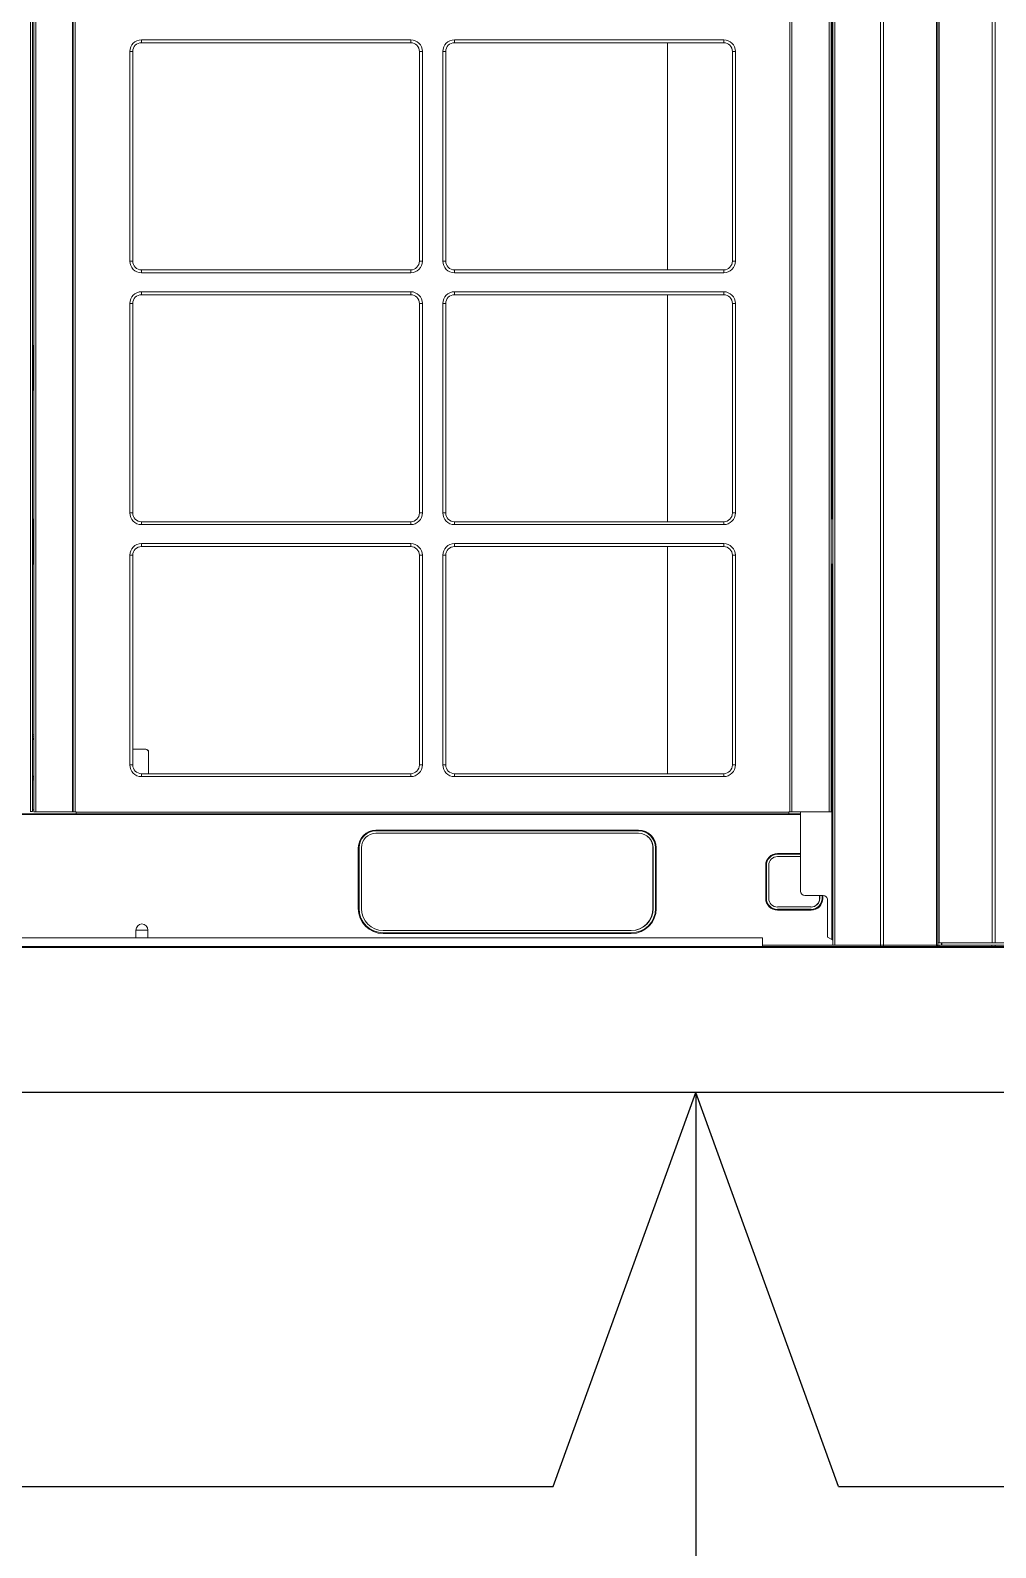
# Model space of a CAD drawing. Header units: millimetres. Extents: x 10547 to 11305, y 9897 to 10391.
# Drawn here: x 10906.89 to 10911.82, y 10147.03 to 10154.77 of the extents above; entities that cross this region are included whole.
import ezdxf

# ---------------------------------------------------------------- set-up
doc = ezdxf.new("R2010")
doc.units = ezdxf.units.MM
doc.linetypes.add('15', pattern=[18.8, 15, -1.5, 0.8, -1.5])
doc.linetypes.add('PHANTOM2', pattern=[31.75, 15.875, -3.175, 3.175, -3.175, 3.175, -3.175])
for name, color, linetype in [('EHP', 1, 'Continuous'), ('LG-AIRCON', 240, 'Continuous'), ('TEXT', 2, 'Continuous'), ('에어컨', 15, 'Continuous'), ('제어선', 6, 'Continuous')]:
    doc.layers.add(name, color=color, linetype=linetype)

# ---------------------------------------------------------------- blocks, each defined once
blk = doc.blocks.new('NEWUXA-1')
at = {"layer": 'LG-AIRCON', "color": 0, "linetype": 'Continuous', "lineweight": 13}
for p, q in [((-464.9, 1726.7), (-464.9, 3.3)), ((-465.1, 1.6), (-465, 1.6)), ((-465.1, 0), (-465.1, 1.6)), ((-465.1, 1.6), (-465.1, 0)), ((-465, 0), (-465.1, 0)), ((-465, 1.6), (-465, 1.6)), ((-465, 1.6), (-464.1, 1.6)), ((-465, 0), (-465, 1.6)), ((-465, 1.6), (-465, 0)), ((-465, 0), (-464.1, 0)), ((-465, 0), (-465, 0)), ((-464.1, 1.6), (-427.8, 1.6)), ((-464.1, 1.6), (-464.1, 0)), ((-427.8, 0), (-464.1, 0)), ((-427.7, 3.3), (-464, 3.3)), ((-462.3, 3.3), (-462.3, 3.2)), ((-462.3, 1.6), (-462.3, 3.3)), ((-462.3, 3.2), (-462.3, 1.6)), ((-462.2, 3.3), (-462.2, 3.2)), ((-462.2, 1.6), (-462.2, 3.3)), ((-462.2, 3.2), (-428.5, 3.2)), ((-462.2, 1.6), (-462.2, 3.2)), ((-427.8, 1.6), (-425.7, 1.6)), ((-427.8, 0), (-427.8, 1.6)), ((-425.7, 0), (-427.8, 0)), ((-348, 1.6), (-425.7, 1.6)), ((-425.7, 1.6), (-425.7, 0)), ((-348, 0), (-425.7, 0)), ((-394.4, 3.3), (-425.6, 3.3))]:
    blk.add_line(p, q, dxfattribs=at)
for points in [[(-464.9, 3.3), (-464.9, 37.8), (-464.9, 72.2), (-464.9, 106.7), (-464.9, 141.2), (-464.9, 175.6), (-464.9, 210.1), (-464.9, 244.6), (-464.9, 279), (-464.9, 313.5), (-464.9, 347.9), (-464.9, 382.4), (-464.9, 416.9), (-464.9, 451.3), (-464.9, 485.8), (-464.9, 520.3), (-464.9, 554.7), (-464.9, 589.2), (-464.9, 623.7), (-464.9, 658.1)], [(-464, 658.2), (-464, 623.7), (-464, 589.3), (-464, 554.8), (-464, 520.3), (-464, 485.9), (-464, 451.4), (-464, 416.9), (-464, 382.5), (-464, 348), (-464, 313.5), (-464, 279.1), (-464, 244.6), (-464, 210.1), (-464, 175.6), (-464, 141.2), (-464, 106.7), (-464, 72.2), (-464, 37.8), (-464, 3.3)], [(-427.7, 3.3), (-427.7, 37.8), (-427.7, 72.3), (-427.7, 106.7), (-427.7, 141.2), (-427.7, 175.7), (-427.7, 210.2), (-427.7, 244.7), (-427.7, 279.2), (-427.7, 313.6), (-427.7, 348.1), (-427.7, 382.6), (-427.7, 417.1), (-427.7, 451.6), (-427.7, 486), (-427.7, 520.5), (-427.7, 555), (-427.7, 589.5), (-427.7, 624), (-427.7, 658.5)], [(-425.6, 658.2), (-425.6, 623.8), (-425.6, 589.3), (-425.6, 554.8), (-425.6, 520.3), (-425.6, 485.9), (-425.6, 451.4), (-425.6, 416.9), (-425.6, 382.5), (-425.6, 348), (-425.6, 313.5), (-425.6, 279.1), (-425.6, 244.6), (-425.6, 210.1), (-425.6, 175.6), (-425.6, 141.2), (-425.6, 106.7), (-425.6, 72.2), (-425.6, 37.8), (-425.6, 3.3)], [(-464, 3.3), (-464.1, 3.3), (-464.1, 3.3), (-464.1, 3.3), (-464.2, 3.3), (-464.2, 3.3), (-464.2, 3.3), (-464.2, 3.3), (-464.3, 3.3), (-464.3, 3.3), (-464.3, 3.3), (-464.4, 3.3), (-464.4, 3.3), (-464.4, 3.3), (-464.4, 3.3), (-464.5, 3.3), (-464.5, 3.3), (-464.5, 3.3), (-464.5, 3.3), (-464.6, 3.3), (-464.6, 3.3), (-464.6, 3.3), (-464.6, 3.3), (-464.6, 3.3), (-464.7, 3.3), (-464.7, 3.3), (-464.7, 3.3), (-464.7, 3.3), (-464.7, 3.3), (-464.7, 3.3), (-464.8, 3.3), (-464.8, 3.3), (-464.8, 3.3), (-464.8, 3.3), (-464.8, 3.3), (-464.8, 3.3), (-464.8, 3.3), (-464.8, 3.3), (-464.8, 3.3), (-464.9, 3.3), (-464.9, 3.3), (-464.9, 3.3), (-464.9, 3.3), (-464.9, 3.3), (-464.9, 3.3), (-464.9, 3.3), (-464.9, 3.3), (-464.9, 3.3), (-464.9, 3.3), (-464.9, 3.3), (-464.9, 3.3)], [(-425.6, 3.3), (-425.7, 3.3), (-425.7, 3.3), (-425.8, 3.3), (-425.8, 3.3), (-425.9, 3.3), (-425.9, 3.3), (-426, 3.3), (-426, 3.3), (-426.1, 3.3), (-426.1, 3.3), (-426.2, 3.3), (-426.2, 3.3), (-426.2, 3.3), (-426.3, 3.3), (-426.3, 3.3), (-426.4, 3.3), (-426.4, 3.3), (-426.5, 3.3), (-426.5, 3.3), (-426.6, 3.3), (-426.6, 3.3), (-426.6, 3.3), (-426.7, 3.3), (-426.7, 3.3), (-426.8, 3.3), (-426.8, 3.3), (-426.9, 3.3), (-426.9, 3.3), (-426.9, 3.3), (-427, 3.3), (-427, 3.3), (-427.1, 3.3), (-427.1, 3.3), (-427.1, 3.3), (-427.2, 3.3), (-427.2, 3.3), (-427.3, 3.3), (-427.3, 3.3), (-427.3, 3.3), (-427.4, 3.3), (-427.4, 3.3), (-427.5, 3.3), (-427.5, 3.3), (-427.5, 3.3), (-427.6, 3.3), (-427.6, 3.3), (-427.6, 3.3), (-427.7, 3.3), (-427.7, 3.3), (-427.7, 3.3)]]:
    blk.add_lwpolyline(points, dxfattribs=at)
blk = doc.blocks.new('NEWUXB-1')
at = {"layer": 'LG-AIRCON', "color": 0, "linetype": 'Continuous', "lineweight": 13}
for p, q in [((-1.8, 93.3), (-1.8, 1724.9)), ((-0.5, 1724.9), (-0.5, 93.3)), ((0.5, 93), (0.5, 1724.9)), ((1.8, 1724.9), (1.8, 93)), ((27, 93), (27, 1724.9)), ((27.5, 93), (27.5, 1724.9)), ((28.8, 1724.9), (28.8, 93)), ((518.7, 93), (518.7, 1724.9)), ((520, 1724.9), (520, 93)), ((545.7, 93), (545.7, 1724.9)), ((547, 1724.9), (547, 93)), ((548, 1.6), (548, 1724.9)), ((549.5, 1724.9), (549.5, 1.6)), ((547.5, 293.6), (547.5, 1432.6)), ((66.3, 470.2), (66.3, 613.8)), ((68.3, 613.8), (66.3, 613.8)), ((68.3, 470.2), (68.3, 613.8)), ((74.3, 621.8), (258.8, 621.8)), ((74.3, 621.8), (74.3, 619.8)), ((74.3, 619.8), (258.8, 619.8)), ((258.8, 621.8), (258.8, 619.8)), ((266.8, 613.8), (264.8, 613.8)), ((264.8, 613.8), (264.8, 470.2)), ((266.8, 613.8), (266.8, 470.2)), ((280.8, 470.2), (280.8, 613.8)), ((282.8, 613.8), (280.8, 613.8)), ((282.8, 470.2), (282.8, 613.8)), ((288.8, 621.8), (473.3, 621.8)), ((288.8, 621.8), (288.8, 619.8)), ((288.8, 619.8), (473.3, 619.8)), ((434.8, 619.8), (434.8, 464.2)), ((473.3, 621.8), (473.3, 619.8)), ((481.3, 613.8), (479.3, 613.8)), ((479.3, 613.8), (479.3, 470.2)), ((481.3, 613.8), (481.3, 470.2)), ((68.3, 470.2), (66.3, 470.2)), ((266.8, 470.2), (264.8, 470.2)), ((282.8, 470.2), (280.8, 470.2)), ((481.3, 470.2), (479.3, 470.2)), ((74.3, 464.2), (74.3, 462.2)), ((258.8, 464.2), (74.3, 464.2)), ((258.8, 462.2), (74.3, 462.2)), ((258.8, 464.2), (258.8, 462.2)), ((288.8, 464.2), (288.8, 462.2)), ((473.3, 464.2), (288.8, 464.2)), ((473.3, 462.2), (288.8, 462.2)), ((473.3, 464.2), (473.3, 462.2)), ((74.3, 449.2), (258.8, 449.2)), ((74.3, 449.2), (74.3, 447.2)), ((74.3, 447.2), (258.8, 447.2)), ((258.8, 449.2), (258.8, 447.2)), ((288.8, 449.2), (473.3, 449.2)), ((288.8, 449.2), (288.8, 447.2)), ((288.8, 447.2), (473.3, 447.2)), ((434.8, 447.2), (434.8, 291.7)), ((473.3, 449.2), (473.3, 447.2)), ((66.3, 297.7), (66.3, 441.2)), ((68.3, 441.2), (66.3, 441.2)), ((68.3, 297.7), (68.3, 441.2)), ((266.8, 441.2), (264.8, 441.2)), ((264.8, 441.2), (264.8, 297.7)), ((266.8, 441.2), (266.8, 297.7)), ((280.8, 297.7), (280.8, 441.2)), ((282.8, 441.2), (280.8, 441.2)), ((282.8, 297.7), (282.8, 441.2)), ((481.3, 441.2), (479.3, 441.2)), ((479.3, 441.2), (479.3, 297.7)), ((481.3, 441.2), (481.3, 297.7)), ((-0.2, 381.5), (-0.2, 412.5)), ((-0.5, 381.5), (-0.2, 381.5)), ((-0.2, 293.5), (-0.2, 262.5)), ((0.5, 293.5), (-0.2, 293.5)), ((68.3, 297.7), (66.3, 297.7)), ((74.3, 291.7), (74.3, 289.7)), ((258.8, 291.7), (74.3, 291.7)), ((258.8, 291.7), (258.8, 289.7)), ((266.8, 297.7), (264.8, 297.7)), ((282.8, 297.7), (280.8, 297.7)), ((288.8, 291.7), (288.8, 289.7)), ((473.3, 291.7), (288.8, 291.7)), ((473.3, 291.7), (473.3, 289.7)), ((481.3, 297.7), (479.3, 297.7)), ((547, 293.6), (547.5, 293.6)), ((548, 293.6), (547.5, 293.6)), ((258.8, 289.7), (74.3, 289.7)), ((473.3, 289.7), (288.8, 289.7)), ((74.3, 276.7), (258.8, 276.7)), ((74.3, 276.7), (74.3, 274.7)), ((74.3, 274.7), (258.8, 274.7)), ((258.8, 276.7), (258.8, 274.7)), ((288.8, 276.7), (473.3, 276.7)), ((288.8, 276.7), (288.8, 274.7)), ((288.8, 274.7), (473.3, 274.7)), ((434.8, 274.7), (434.8, 119.1)), ((473.3, 276.7), (473.3, 274.7)), ((-0.2, 262.5), (0.5, 262.5)), ((66.3, 125.1), (66.3, 268.7)), ((68.3, 268.7), (66.3, 268.7)), ((68.3, 125.1), (68.3, 268.7)), ((266.8, 268.7), (264.8, 268.7)), ((264.8, 268.7), (264.8, 125.1)), ((266.8, 268.7), (266.8, 125.1)), ((280.8, 125.1), (280.8, 268.7)), ((282.8, 268.7), (280.8, 268.7)), ((282.8, 125.1), (282.8, 268.7)), ((481.3, 268.7), (479.3, 268.7)), ((479.3, 268.7), (479.3, 125.1)), ((481.3, 268.7), (481.3, 125.1)), ((547.5, 262.6), (547, 262.6)), ((547.5, 5.6), (547.5, 262.6)), ((547.5, 262.6), (548, 262.6)), ((-0.5, 145.7), (0.5, 145.7)), ((0.5, 144.3), (-0.5, 144.3)), ((-0.5, 143.2), (0.5, 143.2)), ((0.5, 142.5), (-0.5, 142.5)), ((68.3, 135.9), (77.1, 135.9)), ((77.1, 135.9), (77.2, 135.9)), ((68.3, 125.1), (66.3, 125.1)), ((79.1, 133.9), (79.1, 119.1)), ((79.2, 133.9), (79.1, 133.9)), ((79.2, 133.9), (79.2, 119.1)), ((266.8, 125.1), (264.8, 125.1)), ((282.8, 125.1), (280.8, 125.1)), ((481.3, 125.1), (479.3, 125.1)), ((-0.5, 117.3), (0.5, 117.3)), ((0.5, 116.6), (-0.5, 116.6)), ((-0.5, 115.5), (0.5, 115.5)), ((0.5, 114.8), (-0.5, 114.7)), ((74.3, 119.1), (74.3, 117.1)), ((258.8, 119.1), (74.3, 119.1)), ((258.8, 117.1), (74.3, 117.1)), ((258.8, 119.1), (258.8, 117.1)), ((288.8, 119.1), (288.8, 117.1)), ((473.3, 119.1), (288.8, 119.1)), ((473.3, 117.1), (288.8, 117.1)), ((473.3, 119.1), (473.3, 117.1)), ((-0.5, 94.4), (0.5, 94.4)), ((526, 91.2), (-224.9, 91.2)), ((-224.5, 91.7), (526, 91.7)), ((-1.8, 93.3), (-2, 93.3)), ((-0.5, 93.3), (-1.8, 93.3)), ((1.8, 93), (0.5, 93)), ((1.8, 93), (27, 93)), ((27.5, 93), (27, 93)), ((27.5, 93), (28.8, 93)), ((29.5, 93), (28.8, 93)), ((29.5, 92.7), (29.5, 93)), ((29.5, 92.7), (518, 92.7)), ((29.5, 91.4), (29.5, 92.7)), ((518, 91.4), (29.5, 91.4)), ((518, 92.7), (518, 93)), ((518.7, 93), (518, 93)), ((518, 92.7), (518, 91.4)), ((520, 93), (518.7, 93)), ((545.7, 93), (520, 93)), ((526, 38.6), (526, 93)), ((547, 93), (545.7, 93)), ((235, 79.9), (235, 80.4)), ((415, 80.4), (235, 80.4)), ((415, 79.9), (235, 79.9)), ((415, 78.3), (235, 78.3)), ((415, 79.9), (415, 80.4)), ((223.4, 68.3), (222.9, 68.3)), ((222.9, 68.3), (222.9, 26.7)), ((223.4, 68.3), (223.4, 26.7)), ((225, 68.3), (225, 26.7)), ((424.8, 68.3), (425, 68.3)), ((424.8, 26.7), (424.8, 68.3)), ((425, 26.7), (425, 68.3)), ((426.6, 68.3), (427.1, 68.3)), ((426.6, 26.7), (426.6, 68.3)), ((427.1, 26.7), (427.1, 68.3)), ((510.2, 63.9), (510.2, 64.4)), ((526, 64.4), (510.2, 64.4)), ((510.2, 63.9), (526, 63.9)), ((502.6, 56.3), (502.1, 56.3)), ((502.1, 56.3), (502.1, 33.7)), ((502.6, 33.7), (502.6, 56.3)), ((504.2, 33.7), (504.2, 56.3)), ((510.2, 62.3), (526, 62.3)), ((502.6, 33.7), (502.1, 33.7)), ((526, 38.6), (526, 38.6)), ((529, 35.6), (539, 35.6)), ((529, 35.6), (541.5, 35.6)), ((539, 33.7), (539, 35.6)), ((539.2, 33.7), (539, 33.7)), ((539.2, 35.6), (539.2, 33.7)), ((540.8, 35.6), (540.8, 33.7)), ((540.8, 33.7), (541.3, 33.7)), ((541.3, 33.7), (541.3, 35.6)), ((544.5, 19), (544.5, 32.6)), ((223.4, 26.7), (222.9, 26.7)), ((424.8, 26.7), (425, 26.7)), ((426.6, 26.7), (427.1, 26.7)), ((533.2, 27.8), (510.2, 27.8)), ((510.2, 25.7), (510.2, 26.2)), ((533.2, 26.2), (510.2, 26.2)), ((510.2, 25.7), (533.2, 25.7)), ((533.2, 25.7), (533.2, 26.2)), ((70.5, 12), (78.7, 12)), ((70.5, 6.6), (70.5, 12)), ((78.7, 12), (78.7, 6.6)), ((240, 11.7), (410, 11.7)), ((544.5, 19), (544.5, 7.2)), ((-500, 6.6), (500, 6.6)), ((500, 0), (-500, 0)), ((240, 10.1), (240, 9.6)), ((240, 10.1), (410, 10.1)), ((240, 9.6), (410, 9.6)), ((410, 10.1), (410, 9.6)), ((500, 0), (500, 6.6)), ((500, 1.6), (503, 1.6)), ((503, 0), (500, 0)), ((503, 1.6), (580.7, 1.6)), ((503, 0), (580.7, 0)), ((547.5, 5.6), (544.5, 7.2)), ((580.7, 1.6), (549.5, 1.6)), ((582.8, 1.6), (580.7, 1.6)), ((580.7, 1.6), (580.7, 0)), ((580.7, 0), (582.8, 0)), ((619.1, 1.6), (582.8, 1.6)), ((582.8, 0), (582.8, 1.6)), ((619.1, 1.6), (582.8, 1.6)), ((582.8, 0), (619.1, 0)), ((620, 1.6), (619.1, 1.6)), ((619.1, 1.6), (619.1, 0)), ((620, 0), (619.1, 0)), ((620, 0), (620, 1.6))]:
    blk.add_line(p, q, dxfattribs=at)
for points in [[(580.7, 1.6), (580.7, 36.1), (580.7, 70.5), (580.7, 105), (580.7, 139.5), (580.7, 173.9), (580.7, 208.4), (580.7, 242.8), (580.7, 277.3), (580.7, 311.8), (580.7, 346.2), (580.7, 380.7), (580.7, 415.2), (580.7, 449.6), (580.7, 484.1), (580.7, 518.5), (580.7, 553), (580.7, 587.5), (580.7, 621.9), (580.7, 656.4)], [(582.8, 656.5), (582.8, 622.1), (582.8, 587.6), (582.8, 553.1), (582.8, 518.7), (582.8, 484.2), (582.8, 449.7), (582.8, 415.2), (582.8, 380.8), (582.8, 346.3), (582.8, 311.8), (582.8, 277.4), (582.8, 242.9), (582.8, 208.4), (582.8, 174), (582.8, 139.5), (582.8, 105), (582.8, 70.5), (582.8, 36.1), (582.8, 1.6)], [(619.1, 1.6), (619.1, 36.1), (619.1, 70.5), (619.1, 105), (619.1, 139.4), (619.1, 173.9), (619.1, 208.3), (619.1, 242.8), (619.1, 277.2), (619.1, 311.7), (619.1, 346.2), (619.1, 380.6), (619.1, 415.1), (619.1, 449.5), (619.1, 484), (619.1, 518.4), (619.1, 552.9), (619.1, 587.3), (619.1, 621.8), (619.1, 656.2)], [(620, 656.2), (620, 621.8), (620, 587.3), (620, 552.9), (620, 518.4), (620, 484), (620, 449.5), (620, 415.1), (620, 380.6), (620, 346.1), (620, 311.7), (620, 277.2), (620, 242.8), (620, 208.3), (620, 173.9), (620, 139.4), (620, 105), (620, 70.5), (620, 36.1), (620, 1.6)], [(-0.1, 384.9), (-0.1, 384.9), (-0.1, 384.9), (-0.1, 384.9), (-0.1, 384.9), (-0.1, 384.9), (-0.1, 384.9), (-0.1, 384.9), (-0.1, 384.9), (-0.1, 384.9), (-0.1, 384.9), (-0.1, 385), (-0.1, 385), (-0.1, 385), (-0.1, 385), (-0.2, 385), (-0.2, 385), (-0.2, 385), (-0.2, 385), (-0.2, 385), (-0.2, 385), (-0.2, 385), (-0.2, 385), (-0.2, 385), (-0.2, 385), (-0.2, 385), (-0.2, 385), (-0.2, 385), (-0.2, 385), (-0.2, 385.1), (-0.3, 385.1), (-0.3, 385.1), (-0.3, 385.1), (-0.3, 385.1), (-0.3, 385.1), (-0.3, 385.1), (-0.3, 385.1), (-0.3, 385.1), (-0.3, 385.1), (-0.3, 385.1), (-0.3, 385.1), (-0.3, 385.1), (-0.3, 385.1), (-0.3, 385.1), (-0.3, 385.1), (-0.3, 385.1), (-0.4, 385.2), (-0.4, 385.2), (-0.4, 385.2), (-0.4, 385.2), (-0.4, 385.2)], [(0.1, 383.9), (0.1, 383.9), (0.1, 383.9), (0.1, 383.9), (0.1, 383.9), (0.1, 383.9), (0.1, 383.9), (0.1, 383.9), (0, 384), (0, 384), (0, 384), (0, 384), (0, 384), (0, 384), (0, 384), (0, 384), (0, 384), (0, 384), (0, 384), (-0.1, 384.1), (-0.1, 384.1), (-0.1, 384.1), (-0.1, 384.1), (-0.1, 384.1), (-0.1, 384.1), (-0.1, 384.1), (-0.1, 384.1), (-0.1, 384.1), (-0.1, 384.1), (-0.2, 384.1), (-0.2, 384.2), (-0.2, 384.2), (-0.2, 384.2), (-0.2, 384.2), (-0.2, 384.2), (-0.2, 384.2), (-0.2, 384.2), (-0.2, 384.2), (-0.2, 384.2), (-0.2, 384.2), (-0.3, 384.2), (-0.3, 384.2), (-0.3, 384.3), (-0.3, 384.3), (-0.3, 384.3), (-0.3, 384.3), (-0.3, 384.3), (-0.3, 384.3), (-0.3, 384.3), (-0.3, 384.3), (-0.4, 384.3)], [(0.6, 289.2), (0.6, 289.2), (0.6, 289.2), (0.6, 289.2), (0.6, 289.2), (0.6, 289.2), (0.6, 289.2), (0.5, 289.2), (0.5, 289.2), (0.5, 289.2), (0.5, 289.2), (0.5, 289.2), (0.5, 289.2), (0.5, 289.2), (0.5, 289.2), (0.4, 289.2), (0.4, 289.2), (0.4, 289.2), (0.4, 289.2), (0.4, 289.2), (0.4, 289.2), (0.4, 289.2), (0.3, 289.2), (0.3, 289.2), (0.3, 289.2), (0.3, 289.2), (0.3, 289.2), (0.3, 289.2), (0.3, 289.2), (0.2, 289.2), (0.2, 289.2), (0.2, 289.2), (0.2, 289.2), (0.2, 289.2), (0.2, 289.2), (0.2, 289.2), (0.1, 289.2), (0.1, 289.2), (0.1, 289.2), (0.1, 289.2), (0.1, 289.2), (0.1, 289.2), (0.1, 289.2), (0, 289.2), (0, 289.2), (0, 289.2), (0, 289.2), (0, 289.2), (0, 289.2), (0, 289.2), (-0.1, 289.2)], [(0.1, 284.1), (0.1, 284.1), (0.1, 284.1), (0.1, 284.1), (0.2, 284.1), (0.2, 284.1), (0.2, 284.1), (0.2, 284.1), (0.2, 284.1), (0.2, 284.1), (0.2, 284.1), (0.3, 284.1), (0.3, 284.1), (0.3, 284.1), (0.3, 284.1), (0.3, 284.1), (0.3, 284.1), (0.3, 284.1), (0.4, 284.1), (0.4, 284.1), (0.4, 284.1), (0.4, 284.1), (0.4, 284.1), (0.4, 284.1), (0.4, 284.1), (0.4, 284.1), (0.5, 284.1), (0.5, 284.1), (0.5, 284.1), (0.5, 284.1), (0.5, 284.1), (0.5, 284.1), (0.5, 284.1), (0.6, 284.1), (0.6, 284.1), (0.6, 284.1), (0.6, 284.1), (0.6, 284.1), (0.6, 284.1), (0.6, 284.1), (0.6, 284.1), (0.7, 284.1), (0.7, 284.1), (0.7, 284.1), (0.7, 284.1), (0.7, 284.1), (0.7, 284.1), (0.7, 284.1), (0.7, 284.1), (0.8, 284.1), (0.8, 284.1)], [(582.8, 1.6), (582.8, 1.6), (582.8, 1.6), (582.7, 1.6), (582.7, 1.6), (582.7, 1.6), (582.6, 1.6), (582.6, 1.6), (582.6, 1.6), (582.5, 1.6), (582.5, 1.6), (582.4, 1.6), (582.4, 1.6), (582.4, 1.6), (582.3, 1.6), (582.3, 1.6), (582.2, 1.6), (582.2, 1.6), (582.2, 1.6), (582.1, 1.6), (582.1, 1.6), (582, 1.6), (582, 1.6), (582, 1.6), (581.9, 1.6), (581.9, 1.6), (581.8, 1.6), (581.8, 1.6), (581.8, 1.6), (581.7, 1.6), (581.7, 1.6), (581.6, 1.6), (581.6, 1.6), (581.5, 1.6), (581.5, 1.6), (581.4, 1.6), (581.4, 1.6), (581.3, 1.6), (581.3, 1.6), (581.3, 1.6), (581.2, 1.6), (581.2, 1.6), (581.1, 1.6), (581.1, 1.6), (581, 1.6), (581, 1.6), (580.9, 1.6), (580.9, 1.6), (580.8, 1.6), (580.8, 1.6), (580.7, 1.6)], [(620, 1.6), (619.1, 1.6)]]:
    blk.add_lwpolyline(points, dxfattribs=at)
for centre, radius, start, end in [((74.3, 613.8), 8, 90, 180), ((74.3, 613.8), 6, 90, 180), ((258.8, 613.8), 8, 0, 90), ((258.8, 613.8), 6, 0, 90), ((288.8, 613.8), 8, 90, 180), ((288.8, 613.8), 6, 90, 180), ((473.3, 613.8), 8, 0, 90), ((473.3, 613.8), 6, 0, 90), ((74.3, 470.2), 8, 180, 270), ((74.3, 470.2), 6, 180, 270), ((258.8, 470.2), 8, 270, 0), ((258.8, 470.2), 6, 270, 0), ((288.8, 470.2), 8, 180, 270), ((288.8, 470.2), 6, 180, 270), ((473.3, 470.2), 8, 270, 0), ((473.3, 470.2), 6, 270, 0), ((74.3, 441.2), 8, 90, 180), ((74.3, 441.2), 6, 90, 180), ((258.8, 441.2), 8, 0, 90), ((258.8, 441.2), 6, 0, 90), ((288.8, 441.2), 8, 90, 180), ((288.8, 441.2), 6, 90, 180), ((473.3, 441.2), 8, 0, 90), ((473.3, 441.2), 6, 0, 90), ((74.3, 297.7), 8, 180, 270), ((74.3, 297.7), 6, 180, 270), ((258.8, 297.7), 8, 270, 0), ((258.8, 297.7), 6, 270, 0), ((288.8, 297.7), 8, 180, 270), ((288.8, 297.7), 6, 180, 270), ((473.3, 297.7), 8, 270, 0), ((473.3, 297.7), 6, 270, 0), ((74.3, 268.7), 8, 90, 180), ((74.3, 268.7), 6, 90, 180), ((258.8, 268.7), 8, 0, 90), ((258.8, 268.7), 6, 0, 90), ((288.8, 268.7), 8, 90, 180), ((288.8, 268.7), 6, 90, 180), ((473.3, 268.7), 8, 0, 90), ((473.3, 268.7), 6, 0, 90), ((74.3, 125.1), 8, 180, 270), ((74.3, 125.1), 6, 180, 270), ((258.8, 125.1), 8, 270, 0), ((258.8, 125.1), 6, 270, 0), ((288.8, 125.1), 8, 180, 270), ((288.8, 125.1), 6, 180, 270), ((473.3, 125.1), 8, 270, 0), ((473.3, 125.1), 6, 270, 0), ((235, 68.3), 12.1, 90, 180), ((235, 68.3), 11.6, 90, 180), ((235, 68.3), 10, 90, 180), ((415, 68.3), 12.1, 0, 90), ((415, 68.3), 11.6, 0, 90), ((415, 68.3), 10, 0, 90), ((414.8, 68.3), 10, 0, 48.5901), ((510.2, 56.3), 8.1, 90, 180), ((510.2, 56.3), 7.6, 90, 180), ((510.2, 56.3), 6, 90, 180), ((510.2, 33.7), 8.1, 180, 270), ((510.2, 33.7), 7.6, 180, 270), ((510.2, 33.7), 6, 180, 270), ((529, 38.6), 3, 180, 270), ((529, 38.6), 3, 180, 270), ((533, 33.7), 6, 270, 0), ((533.2, 33.7), 8.1, 270, 0), ((533.2, 33.7), 6, 270, 0), ((533.2, 33.7), 7.6, 270, 0), ((541.5, 32.6), 3, 359.9464, 90), ((240, 26.7), 17.1, 180, 270), ((240, 26.7), 16.6, 180, 270), ((240, 26.7), 15, 180, 270), ((409.8, 26.7), 15, 270, 0), ((410, 26.7), 17.1, 270, 0), ((410, 26.7), 16.6, 270, 0), ((410, 26.7), 15, 270, 0), ((74.6, 12), 4.14, 0, 180)]:
    blk.add_arc(centre, radius, start, end, dxfattribs=at)
for centre, major_axis, ratio, start_param, end_param in [((77.1, 133.9), (0, -2), 0.994522, 1.570796, 3.141593), ((77.2, 133.9), (0, 2), 0.994522, 4.712389, 6.283185), ((547.5, 5.4), (-0.486, 0.309), 0.385487, 3.381943, 4.95274)]:
    blk.add_ellipse(centre, major_axis=major_axis, ratio=ratio, start_param=start_param, end_param=end_param, dxfattribs=at)
blk = doc.blocks.new('NEWUXA+UXB-1')
at = {"layer": 'EHP', "color": 0}
for name, p in [('NEWUXB-1', (0, 0)), ('NEWUXA-1', (1085, 0))]:
    blk.add_blockref(name, p, dxfattribs=at)

msp = doc.modelspace()

# ---------------------------------------------------------------- linework, layer by layer
at = {"layer": 'TEXT', "color": 30, "linetype": '15', "ltscale": 0.5}
for p, q in [((10909.5584, 10147.3378, 0), (10910.2866, 10149.3496, 0)), ((10911.0148, 10147.3378, 0), (10910.2866, 10149.3496, 0)), ((10894.2072, 10147.3378, 0), (10909.5584, 10147.3378, 0)), ((10911.0148, 10147.3378, 0), (10929.0535, 10147.3378, 0))]:
    msp.add_line(p, q, dxfattribs=at)
at = {"layer": '에어컨', "color": 8}
msp.add_lwpolyline([(10901.1518, 10150.0947), (10919.4214, 10150.0947), (10919.4214, 10149.3497), (10901.1518, 10149.3497)], close=True, dxfattribs=at)
at = {"layer": '제어선', "linetype": 'PHANTOM2', "ltscale": 0.2}
msp.add_line((10910.2866, 10149.3497), (10910.2866, 10142.3484, 0), dxfattribs=at)

# ---------------------------------------------------------------- block references
at = {"layer": 'LG-AIRCON', "color": 1, "xscale": 0.007449840356167105, "yscale": 0.007449840356167105, "zscale": 0.007449840356167105}
msp.add_blockref('NEWUXA+UXB-1', (10906.9022, 10150.0887), dxfattribs=at)

doc.saveas('drawing.dxf')
